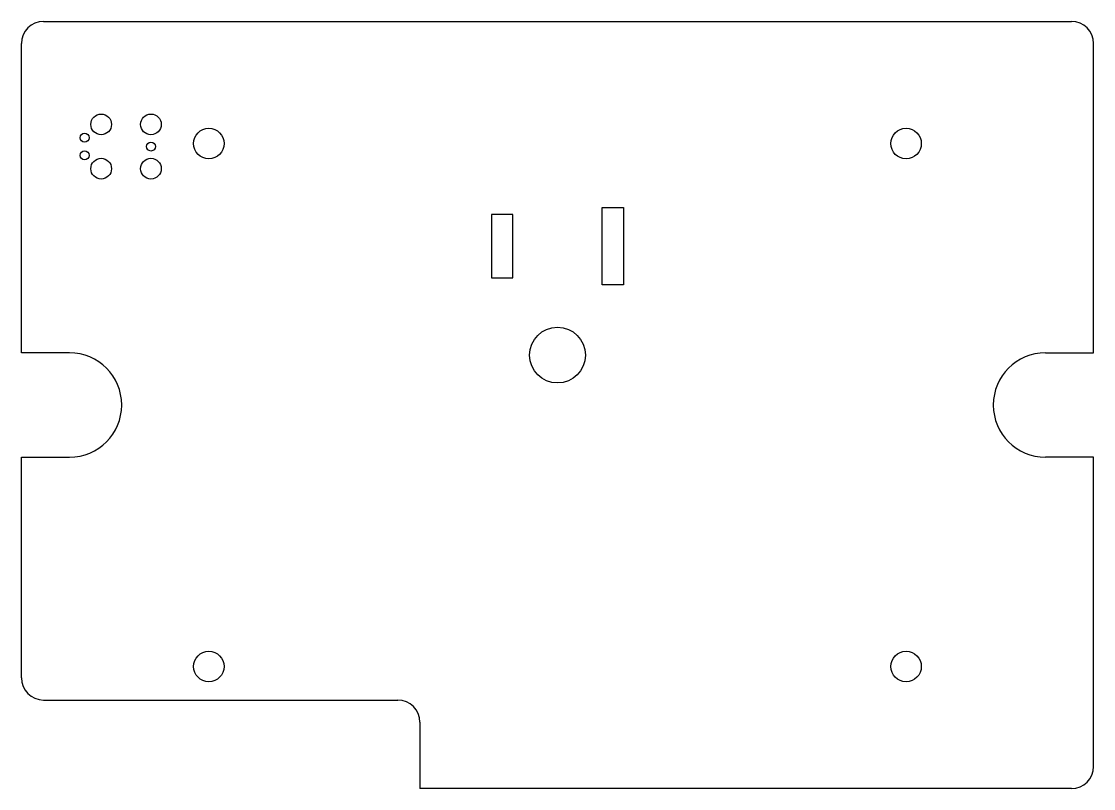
# Model space of a CAD drawing. Extents: x 0 to 123, y 0 to 88.
import ezdxf

# ---------------------------------------------------------------- set-up
doc = ezdxf.new("R2010")
doc.units = 0
doc.layers.add('20', color=7, linetype='CONTINUOUS')

msp = doc.modelspace()

# ---------------------------------------------------------------- linework, layer by layer
at = {"layer": '20'}
for p, q in [((2.54, 88.011), (120.4722, 88.011)), ((0, 49.9999), (0, 85.471)), ((123.0122, 49.9999), (123.0122, 85.471)), ((66.6496, 57.785), (66.6496, 66.675)), ((66.6496, 66.675), (69.0626, 66.675)), ((69.0626, 66.675), (69.0626, 57.785)), ((53.9496, 65.8495), (53.9496, 58.6105)), ((56.3626, 65.8495), (53.9496, 65.8495)), ((56.3626, 58.6105), (56.3626, 65.8495)), ((53.9496, 58.6105), (56.3626, 58.6105)), ((69.0626, 57.785), (66.6496, 57.785)), ((5.5118, 49.9999), (0, 49.9999)), ((117.5004, 49.9999), (123.0122, 49.9999)), ((0, 12.7), (0, 38.0111)), ((0, 38.0111), (5.5118, 38.0111)), ((123.0122, 38.0111), (117.5004, 38.0111)), ((123.0122, 2.54), (123.0122, 38.0111)), ((2.54, 10.16), (43.18, 10.16)), ((45.72, 7.62), (45.72, 0)), ((120.4722, 0), (45.72, 0))]:
    msp.add_line(p, q, dxfattribs=at)
for centre, radius in [((9.145, 76.2), 1.1875), ((14.86, 76.2), 1.1875), ((7.24, 74.676), 0.5143), ((21.5, 74), 1.75), ((101.5, 74), 1.75), ((14.86, 73.66), 0.5143), ((7.24, 72.644), 0.5143), ((9.145, 71.12), 1.1875), ((14.86, 71.12), 1.1875), ((61.5061, 49.73), 3.2), ((21.5, 14), 1.75), ((101.5, 14), 1.75)]:
    msp.add_circle(centre, radius, dxfattribs=at)
for centre, radius, start, end in [((2.54, 85.471), 2.54, 90, 180), ((120.4722, 85.471), 2.54, 0, 90), ((5.5118, 44.0055), 5.9944, 0, 90), ((117.5004, 44.0055), 5.9944, 90, 180), ((5.5118, 44.0055), 5.9944, 270, 0), ((117.5004, 44.0055), 5.9944, 180, 270), ((2.54, 12.7), 2.54, 180, 270), ((43.18, 7.62), 2.54, 0, 90), ((120.4722, 2.54), 2.54, 270, 0)]:
    msp.add_arc(centre, radius, start, end, dxfattribs=at)

doc.saveas('drawing.dxf')
